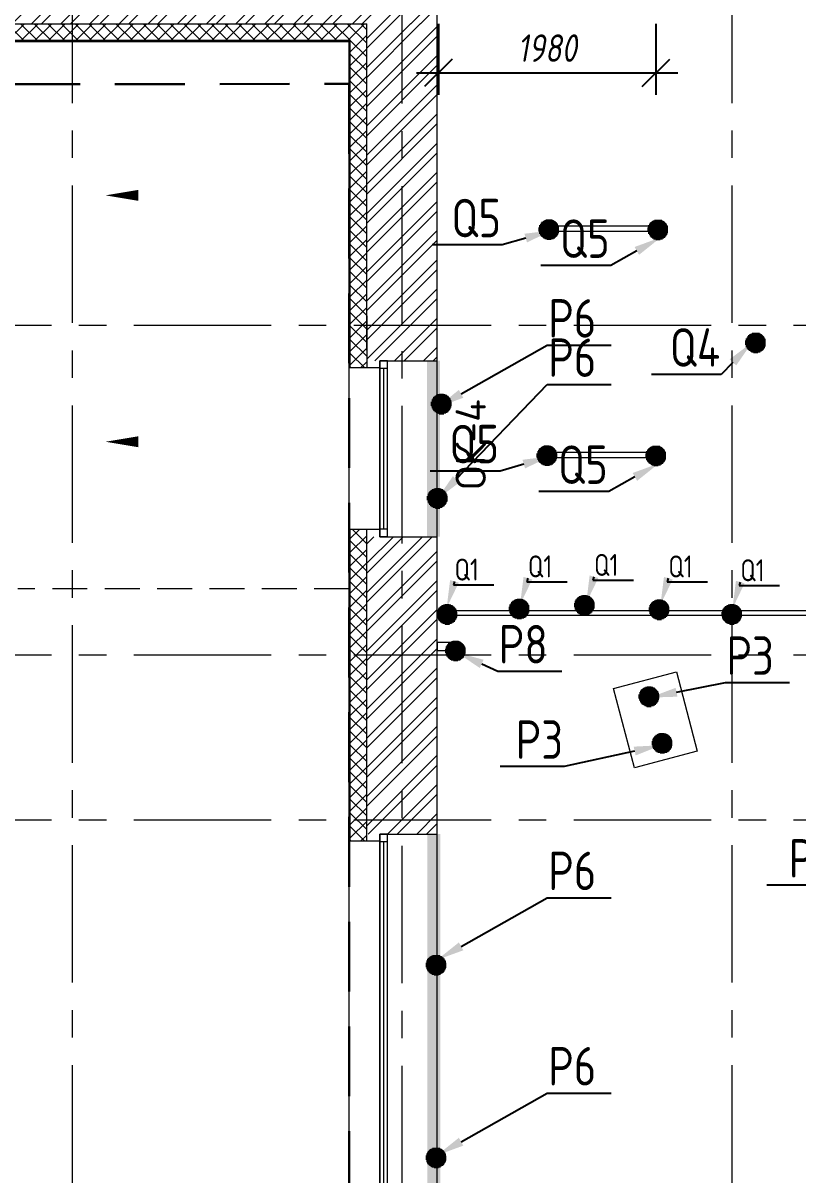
# Model space of a CAD drawing. Header units: millimetres. Extents: x -85420 to 1195317, y -69347 to 470418.
# Drawn here: x 544751 to 551798, y 44212 to 54689 of the extents above; entities that cross this region are included whole.
import ezdxf
from ezdxf import colors
from ezdxf.entities.mleader import LeaderData, LeaderLine
from ezdxf.math import Vec2, Vec3

# ---------------------------------------------------------------- set-up
doc = ezdxf.new("R2010")
doc.units = ezdxf.units.MM
for name, pattern in [('ADSK_Штриховая_ш2 п1', [3, 2, -1]), ('CENTER', [2, 1.25, -0.25, 0.25, -0.25]), ('DASHED', [19.05, 12.7, -6.35]), ('ГОСТ 2.303 4', [7, 5, -2, 0])]:
    doc.linetypes.add(name, pattern=pattern)
for name, color, linetype in [('A-HATCH-FACADE', 7, 'Continuous'), ('EI_DIMS_DETAIL', 7, 'Continuous'), ('АР_новое окно', 160, 'Continuous')]:
    doc.layers.add(name, color=color, linetype=linetype)
for name, color, linetype, lineweight in [('Rigging-Truss-Insert Points', 7, 'Continuous', 5), ('TRUSS LIGHT', 7, 'Continuous', 5), ('АР_Навесной фасад', 250, 'Continuous', 5), ('АР_Окна', 4, 'Continuous', 9), ('АР_Оси', 7, 'Continuous', 25), ('АР_Отметки', 7, 'Continuous', 5), ('АР_Сущ Несущая стена', 250, 'Continuous', 50), ('АР_Утеплитель', 250, 'Continuous', 13), ('АР_Штриховка кирпич', 250, 'Continuous', 9), ('Контунр козырька', 250, 'ADSK_Штриховая_ш2 п1', 30), ('Маркировка ОКОН', 5, 'Continuous', 18)]:
    doc.layers.add(name, color=color, linetype=linetype, lineweight=lineweight)
doc.layers.add('АР_Граница ПБ', color=7, linetype='Continuous', lineweight=53, true_color=0xf60404)
doc.layers.add('ПБ_граница', color=7, linetype='ГОСТ 2.303 4', lineweight=40, true_color=0xdb0000)
doc.styles.add('ISOCPEUR', font='', dxfattribs={"height": 250})
doc.styles.add('PDF ISOCPEUR', font='isocpeur.ttf')
doc.styles.get("Standard").update_dxf_attribs({"font": 'GOST.TTF'})
doc.styles.add('ГОСТ 2.304', font='CS_Gost2304.shx', dxfattribs={"oblique": 10})
doc.styles.get('ISOCPEUR').set_extended_font_data('ISOCPEUR', italic=True)
doc.dimstyles.new('СПДС', dxfattribs={"dimscale": 100, "dimtxt": 2.5, "dimasz": 2.5, "dimexe": 2, "dimexo": 0.625, "dimgap": 1, "dimtad": 1, "dimdec": 0, "dimrnd": 5, "dimtxsty": 'ГОСТ 2.304', "dimblk": 'OBLIQUE', "dimblk1": 'OBLIQUE', "dimblk2": 'OBLIQUE', "dimcen": 2.5, "dimdle": 2, "dimadec": 0, "dimazin": 2, "dimtfac": 0.75, "dimtdec": 4, "dimtmove": 1, "dimatfit": 3, "dimfxl": 1, "dimtfill": 1, "dimtolj": 1, "dimarcsym": 1})
pattern_1 = [(45, (-317629.56, 98823), (-132.58252, 132.58252), []), (45, (-317541.18, 98823), (-132.58252, 132.58252), [])]

# ---------------------------------------------------------------- blocks, each defined once
blk = doc.blocks.new('_DotSmall')
at = {"color": 0, "linetype": 'ByBlock', "const_width": 0.5}
blk.add_lwpolyline([(-0.0625, 0, 1), (0.0625, 0, 1)], format="xyb", close=True, dxfattribs=at)
blk = doc.blocks.new('*U548')
at = {"layer": 'АР_новое окно', "lineweight": 9}
for p, q in [((0, 3800), (-70, 3800)), ((-70, 3800), (-70, 0)), ((-70, 0), (-70, 3800)), ((0, 3800), (0, 0)), ((0, 3730), (-70, 3730)), ((-35, 3730), (-35, 70)), ((0, 70), (-70, 70)), ((0, 0), (-70, 0))]:
    blk.add_line(p, q, dxfattribs=at)
blk = doc.blocks.new('*U549')
at = {"layer": 'АР_новое окно', "lineweight": 9}
for p, q in [((0, 1600), (-70, 1600)), ((-70, 1600), (-70, 0)), ((-70, 0), (-70, 1600)), ((0, 1600), (0, 0)), ((0, 1530), (-70, 1530)), ((-35, 1530), (-35, 70)), ((0, 70), (-70, 70)), ((0, 0), (-70, 0))]:
    blk.add_line(p, q, dxfattribs=at)
blk = doc.blocks.new('*U441')
at = {"layer": 'АР_Граница ПБ', "color": 18, "linetype": 'DASHED', "lineweight": 30, "ltscale": 50, "true_color": 0x000000}
blk.add_lwpolyline([(5716, 10401, 0.157896), (8648, 16439), (38244, 16439), (38244, 19569), (41754, 19569), (41754, 30409), (15745, 30409), (15745, 33919), (6404, 33919), (6404, 30409), (-756, 30409), (-756, 33409), (-11596, 33409), (-11596, 29855, 0.334723), (-20031, 21409), (-23596, 21409), (-23596, 7563), (-17656, 7568), (-17656, -16340), (-10047, -16340)], format="xyb", dxfattribs=at)
blk = doc.blocks.new('Truss Straight Prolyte H40V-200 387x387x2000_3d')
at = {"layer": 'Rigging-Truss-Insert Points'}
for p in [(0, 0), (2000, 0)]:
    blk.add_point(p, dxfattribs=at)
blk = doc.blocks.new('Truss-46')
at = {"layer": 'TRUSS LIGHT', "color": 7, "transparency": 33554687}
blk.add_blockref('Truss Straight Prolyte H40V-200 387x387x2000_3d', (0, 0), dxfattribs=at)
at = {"layer": 'TRUSS LIGHT', "color": 0, "flags": 1}
for tag in ['Position_Name', 'Location', 'Trim', 'Length', 'Total_Hung_Weight', 'Note', 'WH', 'WH-A', 'TE', 'TE-A', 'Model_Name', 'Manufacturer', 'Length', 'Width', 'Height', 'Weight_Imperial', 'Weight_Metric', 'Truss_Color', 'User_Field_1', 'User_Field_2', 'User_Field_3', 'User_Field_4', 'User_Field_5', 'User_Field_6']:
    blk.add_attdef(tag, (-11004, -194.5), '', height=0.18, dxfattribs=at)
blk = doc.blocks.new('_Oblique')
at = {"color": 0, "linetype": 'ByBlock', "lineweight": -2}
blk.add_line((-0.5, -0.5), (0.5, 0.5), dxfattribs=at)
blk = doc.blocks.new('*D490')
at = {"layer": 'Defpoints', "color": 0, "lineweight": 9, "ltscale": 100, "transparency": 16777216}
for p in [(548528, 54745), (550507, 54745), (550507, 54236)]:
    blk.add_point(p, dxfattribs=at)
at = {"layer": 'EI_DIMS_DETAIL', "color": 0, "lineweight": -2, "ltscale": 100, "transparency": 16777216}
for p, q in [((548528, 54682), (548528, 54036)), ((550507, 54682), (550507, 54036)), ((548328, 54236), (550707, 54236))]:
    blk.add_line(p, q, dxfattribs=at)
at = {"layer": 'EI_DIMS_DETAIL', "color": 0, "lineweight": -2, "ltscale": 100, "transparency": 16777216, "xscale": 250, "yscale": 250, "zscale": 250, "rotation": 180}
blk.add_blockref('_Oblique', (548528, 54236), dxfattribs=at)
at = {"layer": 'EI_DIMS_DETAIL', "color": 0, "lineweight": -2, "ltscale": 100, "transparency": 16777216, "xscale": 250, "yscale": 250, "zscale": 250}
blk.add_blockref('_Oblique', (550507, 54236), dxfattribs=at)
at = {"layer": 'EI_DIMS_DETAIL', "color": 0, "lineweight": 9, "ltscale": 100, "transparency": 16777216, "insert": (549518, 54461), "char_height": 250, "attachment_point": 5, "style": 'ГОСТ 2.304', "bg_fill": 3, "box_fill_scale": 1.1, "bg_fill_color": 256, "bg_fill_true_color": 13158600, "bg_fill_transparency": 0}
blk.add_mtext('\\A1;1980', dxfattribs=at)
blk = doc.blocks.new('АР план')
at = {"layer": 'АР_Утеплитель', "lineweight": 9, "ltscale": 100}
h = blk.add_hatch(dxfattribs=at)
h.set_pattern_fill('ANSI37', color=256, scale=700)
h.set_pattern_definition([(45, (-342743.055, 73102.75), (-61.871843, 61.871843), []), (135, (-342743.055, 73102.75), (-61.871843, -61.871843), [])])
h.paths.add_polyline_path([(629522.5, 40340.9), (629522.5, 40190.9), (633146.9, 40190.9), (633146.9, 37210.6), (633296.9, 37210.6), (633296.9, 40340.9)])
h = blk.add_hatch(dxfattribs=at)
h.set_pattern_fill('ANSI37', color=256, scale=700)
h.set_pattern_definition([(45, (-342743.055, 68798.04), (-61.871843, 61.871843), []), (135, (-342743.055, 68798.04), (-61.871843, -61.871843), [])])
h.paths.add_polyline_path([(633296.9, 35740.6), (633296.9, 32905.9), (633146.9, 32905.9), (633146.9, 35740.6)])
at = {"layer": 'АР_Штриховка кирпич', "lineweight": 9, "ltscale": 100}
h = blk.add_hatch(dxfattribs=at)
h.set_pattern_fill('ANSI32', color=256, scale=500)
h.set_pattern_definition(pattern_1)
h.paths.add_polyline_path([(629522.5, 40850.9), (629522.5, 40840.6), (629522.5, 40840.6), (629522.5, 40340.9), (633296.9, 40340.9), (633297, 40340.9), (633937, 40340.9), (633936.9, 40850.9)])
h = blk.add_hatch(dxfattribs=at)
h.set_pattern_fill('ANSI32', color=256, scale=500)
h.set_pattern_definition(pattern_1)
h.paths.add_polyline_path([(633937, 40342.7), (633297, 40342.7), (633296.9, 37275.6), (633936.9, 37275.6)])
h = blk.add_hatch(dxfattribs=at)
h.set_pattern_fill('ANSI32', color=256, scale=500)
h.set_pattern_definition(pattern_1)
h.paths.add_polyline_path([(633936.9, 35675.6), (633296.9, 35675.6), (633297, 32970.9), (633937, 32970.9)])
at = {"linetype": 'Continuous', "lineweight": 9}
for points in [[(631549.3, 38780.3, 0, 0, 0), (630920.3, 38780.3, 0, 100, 0), (631220.3, 38780.3, 100, 100, 0)], [(631549.3, 36539.1, 0, 0, 0), (630920.3, 36539.1, 0, 100, 0), (631220.3, 36539.1, 100, 100, 0)]]:
    blk.add_lwpolyline(points, format="xyseb", dxfattribs=at)
at = {"layer": 'АР_Навесной фасад', "lineweight": 9, "ltscale": 100}
for points in [[(633296.9, 37210.6), (633136.9, 37210.6)], [(633296.9, 35740.6), (633136.9, 35740.6)], [(633296.9, 32905.9), (633136.9, 32905.9)]]:
    blk.add_lwpolyline(points, dxfattribs=at)
at = {"layer": 'АР_новое окно', "lineweight": 9, "ltscale": 100}
for p, q in [((629522.5, 40190.9), (633146.9, 40190.9)), ((629522.5, 40180.9), (633136.9, 40180.9)), ((633136.9, 15885.9), (633136.9, 40180.9)), ((633146.9, 37210.6), (633146.9, 40190.9)), ((633146.9, 32905.9), (633146.9, 35740.6))]:
    blk.add_line(p, q, dxfattribs=at)
at = {"layer": 'АР_Окна', "lineweight": 9, "ltscale": 100}
for p, q in [((633936.9, 35675.6), (633936.9, 37275.6)), ((633936.9, 29170.9), (633936.9, 32970.9))]:
    blk.add_line(p, q, dxfattribs=at)
at = {"layer": 'АР_Оси', "linetype": 'CENTER', "lineweight": 9, "ltscale": 1000}
for p, q in [((630617, 44870.1), (630617, 12631)), ((633617, 44864.5), (633617, 12631)), ((636617, 44870.1), (636617, 12631)), ((623178.5, 37600.9), (657815.7, 37600.9)), ((623178.5, 34600.9), (657815.7, 34600.9)), ((623178.5, 33100.9), (657815.7, 33100.9))]:
    blk.add_line(p, q, dxfattribs=at)
at = {"layer": 'АР_Сущ Несущая стена', "lineweight": 9, "ltscale": 100}
for p, q in [((633936.9, 37275.6), (633936.9, 40850.9)), ((629522.5, 40340.9), (633296.9, 40340.9)), ((633296.9, 37370.9), (633296.9, 40340.9)), ((633296.9, 37684.9), (633296.9, 37210.6)), ((633415.8, 37210.6), (633296.9, 37210.6)), ((633415.8, 37275.6), (633936.9, 37275.6)), ((633415.8, 37210.6), (633415.8, 37275.6)), ((633296.9, 32905.9), (633296.9, 35740.6)), ((633415.8, 35740.6), (633296.9, 35740.6)), ((633415.8, 35675.6), (633415.8, 35740.6)), ((633415.8, 35675.6), (633936.9, 35675.6)), ((633936.9, 32970.9), (633936.9, 35675.6)), ((633415.8, 32905.9), (633296.9, 32905.9)), ((633415.8, 32970.9), (633936.9, 32970.9)), ((633415.8, 32970.9), (633936.9, 32970.9)), ((633415.8, 32970.9), (633936.9, 32970.9)), ((633415.8, 32905.9), (633415.8, 32970.9))]:
    blk.add_line(p, q, dxfattribs=at)
at = {"layer": 'АР_Сущ Несущая стена', "color": 4, "lineweight": 9, "ltscale": 100}
for p, q in [((633415.8, 35675.6), (633415.8, 37275.6)), ((633415.8, 29170.9), (633415.8, 32970.9))]:
    blk.add_line(p, q, dxfattribs=at)
at = {"layer": 'Контунр козырька', "linetype": 'DASHED', "lineweight": 9, "ltscale": 25}
blk.add_lwpolyline([(633136.9, 35200.6), (630124.9, 35200.6)], dxfattribs=at)
at = {"layer": 'Defpoints', "lineweight": 9, "ltscale": 100}
blk.add_blockref('*U441', (650792.8, 32225.9), dxfattribs=at)
at = {"layer": 'АР_новое окно', "lineweight": 9, "xscale": -1, "rotation": 180}
for name, p in [('*U549', (633485.8, 37275.6)), ('*U548', (633485.8, 32970.9))]:
    blk.add_blockref(name, p, dxfattribs=at)
at = {"layer": 'Маркировка ОКОН', "lineweight": 9, "insert": (634380.9, 36105.2), "char_height": 275.42, "attachment_point": 7, "rotation": 90, "style": 'PDF ISOCPEUR'}
blk.add_mtext('ОК-4', dxfattribs=at)
at = {"layer": 'АР_Отметки', "lineweight": 9}
ml = blk.add_multileader_mtext('Standard', dxfattribs=at)
ml.set_content('+3,950', color=256, style='ISOCPEUR')
ml.set_leader_properties(color=256, linetype='Continuous', lineweight=-1)
ml.set_arrow_properties(name='DOTSMALL')
ml.build(insert=Vec2(0, 0))
ml.multileader.update_dxf_attribs({"has_text_frame": 1, "text_left_attachment_type": 4, "text_right_attachment_type": 4, "dogleg_length": 100, "arrow_head_size": 180})
ctx = ml.context
ctx.base_point, ctx.char_height, ctx.arrow_head_size, ctx.landing_gap_size, ctx.plane_origin = Vec3(653061.3, 32239.7), 250, 180, 50, Vec3(652979.9, 30972.2)
ctx.left_attachment, ctx.right_attachment = 4, 4
notes = []
notes.append((ctx, [(0, (0, 0, 0), (0, 0), (1, 0), 1, [])]))
ctx.mtext.insert, ctx.mtext.width, ctx.mtext.line_spacing_style, ctx.mtext.flow_direction = Vec3(653111.3, 32573.1), 852.697, 2, 5
for ctx, leaders in notes:
    for number, flags, end, landing, length, lines in leaders:
        leader = LeaderData()
        leader.index, (leader.has_last_leader_line, leader.has_dogleg_vector, leader.attachment_direction) = number, flags
        leader.last_leader_point, leader.dogleg_vector, leader.dogleg_length = Vec3(end), Vec3(landing), length
        for number, points, colour, breaks in lines:
            line = LeaderLine()
            line.index, line.vertices, line.color, line.breaks = number, Vec3.list(points), colors.encode_raw_color(colour), breaks
            leader.lines.append(line)
        ctx.leaders.append(leader)

msp = doc.modelspace()

# ---------------------------------------------------------------- leaders
at = {"layer": 'ПБ_граница', "linetype": 'ByBlock', "lineweight": 0, "ltscale": 70}
ml = msp.add_multileader_mtext('Standard', dxfattribs=at)
ml.set_content('Граница пожарной зоны ', color=256, style='ГОСТ 2.304')
ml.set_leader_properties(color=256, lineweight=-1)
ml.set_arrow_properties(name='DOTSMALL')
ml.build(insert=Vec2(0, 0))
ml.multileader.update_dxf_attribs({"text_left_attachment_type": 6, "text_right_attachment_type": 6, "dogleg_length": 173.1, "arrow_head_size": 250, "scale": 100})
ctx = ml.context
ctx.base_point, ctx.scale, ctx.char_height, ctx.arrow_head_size, ctx.landing_gap_size, ctx.plane_origin = Vec3(450273, 51533, 0), 100, 250, 250, 200, Vec3(406909.5, 65636.9, 0)
ctx.left_attachment, ctx.right_attachment = 6, 6
notes = []
notes.append((ctx, [(0, (1, 1, 0), (450099.9, 51533, 0), (1, 0), 173.1, [(3, [(448218.2, 55394.9, 0)], 0, [])])]))
ctx.mtext.insert, ctx.mtext.width, ctx.mtext.defined_height, ctx.mtext.line_spacing_factor, ctx.mtext.flow_direction = Vec3(450473, 51845.5, 0), 7160.099, 981, 0.768, 5
at = {"layer": 'ПБ_граница', "linetype": 'ByBlock', "ltscale": 70}
ml = msp.add_multileader_mtext('Standard', dxfattribs=at)
ml.set_content('Граница пожарной зоны ', color=256, style='ГОСТ 2.304')
ml.set_leader_properties(color=256, lineweight=-1)
ml.set_arrow_properties(name='DOTSMALL')
ml.build(insert=Vec2(0, 0))
ml.multileader.update_dxf_attribs({"text_left_attachment_type": 6, "text_right_attachment_type": 6, "dogleg_length": 173.1, "arrow_head_size": 250, "scale": 100})
ctx = ml.context
ctx.base_point, ctx.scale, ctx.char_height, ctx.arrow_head_size, ctx.landing_gap_size, ctx.plane_origin = Vec3(477990.1, 48649.7, 0), 100, 250, 250, 200, Vec3(527576.5, 62301.7, 0)
ctx.left_attachment, ctx.right_attachment = 6, 6
notes.append((ctx, [(0, (1, 1, 0), (482435.1, 48649.7, 0), (-1, 0), 173.1, [(3, [(485194.9, 51198.5, 0)], 0, [])])]))
ctx.mtext.insert, ctx.mtext.width, ctx.mtext.defined_height, ctx.mtext.line_spacing_factor, ctx.mtext.flow_direction = Vec3(478206.1, 48962.2, 0), 7160.099, 981, 0.768, 5
for ctx, leaders in notes:
    for number, flags, end, landing, length, lines in leaders:
        leader = LeaderData()
        leader.index, (leader.has_last_leader_line, leader.has_dogleg_vector, leader.attachment_direction) = number, flags
        leader.last_leader_point, leader.dogleg_vector, leader.dogleg_length = Vec3(end), Vec3(landing), length
        for number, points, colour, breaks in lines:
            line = LeaderLine()
            line.index, line.vertices, line.color, line.breaks = number, Vec3.list(points), colors.encode_raw_color(colour), breaks
            leader.lines.append(line)
        ctx.leaders.append(leader)

# ---------------------------------------------------------------- next in the draw order: block references
at = {"color": 12, "true_color": 0xe00000}
msp.add_blockref('АР план', (-85419.9, 14341.6), dxfattribs=at)

# ---------------------------------------------------------------- next in the draw order: hatches: boundary and pattern name
at = {"lineweight": 9}
h = msp.add_hatch(dxfattribs=at)
h.set_pattern_fill('ANGLE', color=1)
h.set_pattern_definition([(0, (-286226.1315, -639574.6736), (0, 6.985), [5.08, -1.905]), (90, (-286226.1315, -639574.6736), (-6.985, 4e-16), [5.08, -1.905])])
edge = h.paths.add_edge_path()
edge.add_arc((549535, 52812), 91.6, 0, 360)
h = msp.add_hatch(dxfattribs=at)
h.set_pattern_fill('ANGLE', color=1)
h.set_pattern_definition([(0, (-285235.188, -639576.677), (0, 6.985), [5.08, -1.905]), (90, (-285235.188, -639576.677), (-6.985, 4e-16), [5.08, -1.905])])
edge = h.paths.add_edge_path()
edge.add_arc((550525.9, 52810), 91.6, 0, 360)
h = msp.add_hatch(dxfattribs=at)
h.set_pattern_fill('ANGLE', color=1)
h.set_pattern_definition([(0, (-284346.598, -640605.023), (0, 6.985), [5.08, -1.905]), (90, (-284346.598, -640605.023), (-6.985, 4e-16), [5.08, -1.905])])
edge = h.paths.add_edge_path()
edge.add_arc((551414.5, 51781.7), 91.6, 0, 360)
h = msp.add_hatch(dxfattribs=at)
h.set_pattern_fill('ANGLE', color=1)
h.set_pattern_definition([(0, (-287204.8964, -641161.1286), (0, 6.985), [5.08, -1.905]), (90, (-287204.8964, -641161.1286), (-6.985, 4e-16), [5.08, -1.905])])
edge = h.paths.add_edge_path()
edge.add_arc((548556.2, 51225.5), 91.6, 0, 360)
h = msp.add_hatch(dxfattribs=at)
h.set_pattern_fill('ANGLE', color=1)
h.set_pattern_definition([(0, (-286243.935, -641630.467), (0, 6.985), [5.08, -1.905]), (90, (-286243.935, -641630.467), (-6.985, 4e-16), [5.08, -1.905])])
edge = h.paths.add_edge_path()
edge.add_arc((549517.2, 50756.2), 91.6, 0, 360)
h = msp.add_hatch(dxfattribs=at)
h.set_pattern_fill('ANGLE', color=1)
h.set_pattern_definition([(0, (-285252.9915, -641632.47), (0, 6.985), [5.08, -1.905]), (90, (-285252.9915, -641632.47), (-6.985, 4e-16), [5.08, -1.905])])
edge = h.paths.add_edge_path()
edge.add_arc((550508.1, 50754.2), 91.6, 0, 360)
h = msp.add_hatch(dxfattribs=at)
h.set_pattern_fill('ANGLE', color=1)
h.set_pattern_definition([(0, (-287240.6805, -642019.6764), (0, 6.985), [5.08, -1.905]), (90, (-287240.6805, -642019.6764), (-6.985, 4e-16), [5.08, -1.905])])
edge = h.paths.add_edge_path()
edge.add_arc((548520.4, 50367), 91.6, 0, 360)
h = msp.add_hatch(dxfattribs=at)
h.set_pattern_fill('ANGLE', color=1)
h.set_pattern_definition([(0, (-286496.5134, -643025.5685), (0, 6.985), [5.08, -1.905]), (90, (-286496.5134, -643025.5685), (-6.985, 4e-16), [5.08, -1.905])])
edge = h.paths.add_edge_path()
edge.add_arc((549264.6, 49361.1), 91.6, 0, 360)
h = msp.add_hatch(dxfattribs=at)
h.set_pattern_fill('ANGLE', color=1)
h.set_pattern_definition([(0, (-285903.3736, -642992.788), (0, 6.985), [5.08, -1.905]), (90, (-285903.3736, -642992.788), (-6.985, 4e-16), [5.08, -1.905])])
edge = h.paths.add_edge_path()
edge.add_arc((549857.7, 49393.9), 91.6, 0, 360)
h = msp.add_hatch(dxfattribs=at)
h.set_pattern_fill('ANGLE', color=1)
h.set_pattern_definition([(0, (-287152.49, -643074.9045), (0, 6.985), [5.08, -1.905]), (90, (-287152.49, -643074.9045), (-6.985, 4e-16), [5.08, -1.905])])
edge = h.paths.add_edge_path()
edge.add_arc((548608.6, 49311.8), 91.6, 0, 360)
h = msp.add_hatch(dxfattribs=at)
h.set_pattern_fill('ANGLE', color=1)
h.set_pattern_definition([(0, (-285224.3175, -643031.683), (0, 6.985), [5.08, -1.905]), (90, (-285224.3175, -643031.683), (-6.985, 4e-16), [5.08, -1.905])])
edge = h.paths.add_edge_path()
edge.add_arc((550536.8, 49355), 91.6, 0, 360)
h = msp.add_hatch(dxfattribs=at)
h.set_pattern_fill('ANGLE', color=1)
h.set_pattern_definition([(0, (-284563.108, -643074.1655), (0, 6.985), [5.08, -1.905]), (90, (-284563.108, -643074.1655), (-6.985, 4e-16), [5.08, -1.905])])
edge = h.paths.add_edge_path()
edge.add_arc((551198, 49312.5), 91.6, 0, 360)
h = msp.add_hatch(dxfattribs=at)
h.set_pattern_fill('ANGLE', color=1)
h.set_pattern_definition([(0, (-287076.2824, -643406.757), (0, 6.985), [5.08, -1.905]), (90, (-287076.2824, -643406.757), (-6.985, 4e-16), [5.08, -1.905])])
edge = h.paths.add_edge_path()
edge.add_arc((548684.8, 48979.9), 91.6, 0, 360)
h = msp.add_hatch(dxfattribs=at)
h.set_pattern_fill('ANGLE', color=1)
h.set_pattern_definition([(0, (-285316.3544, -643823.389), (0, 6.985), [5.08, -1.905]), (90, (-285316.3544, -643823.389), (-6.985, 4e-16), [5.08, -1.905])])
edge = h.paths.add_edge_path()
edge.add_arc((550444.7, 48563.3), 91.6, 0, 360)
h = msp.add_hatch(dxfattribs=at)
h.set_pattern_fill('ANGLE', color=1)
h.set_pattern_definition([(0, (-285196.369, -644247.2325), (0, 6.985), [5.08, -1.905]), (90, (-285196.369, -644247.2325), (-6.985, 4e-16), [5.08, -1.905])])
edge = h.paths.add_edge_path()
edge.add_arc((550564.7, 48139.4), 91.6, 0, 360)
h = msp.add_hatch(dxfattribs=at)
h.set_pattern_fill('ANGLE', color=1)
h.set_pattern_definition([(0, (-287252.609, -646264.7186), (0, 6.985), [5.08, -1.905]), (90, (-287252.609, -646264.7186), (-6.985, 4e-16), [5.08, -1.905])])
edge = h.paths.add_edge_path()
edge.add_arc((548508.5, 46122), 91.6, 0, 360)
h = msp.add_hatch(dxfattribs=at)
h.set_pattern_fill('ANGLE', color=1)
h.set_pattern_definition([(0, (-287252.609, -648017.587), (0, 6.985), [5.08, -1.905]), (90, (-287252.609, -648017.587), (-6.985, 4e-16), [5.08, -1.905])])
edge = h.paths.add_edge_path()
edge.add_arc((548508.5, 44369.1), 91.6, 0, 360)
at = {"layer": 'A-HATCH-FACADE', "lineweight": 9}
h = msp.add_hatch(dxfattribs=at)
h.set_pattern_fill('ANGLE', color=30, angle=-90)
h.set_pattern_definition([(270, (-178913.6794, 885382.9686), (6.985, -1e-15), [5.08, -1.905]), (360, (-178913.6794, 885382.9686), (2e-15, 6.985), [5.08, -1.905])])
h.paths.add_polyline_path([(548542.5, 51617.2), (548542.5, 50017.2), (548423.8, 50017.2), (548423.8, 51617.2)])
h = msp.add_hatch(dxfattribs=at)
h.set_pattern_fill('ANGLE', color=30, angle=-90)
h.set_pattern_definition([(270, (-178910.463, 878878.2586), (6.985, -1e-15), [5.08, -1.905]), (360, (-178910.463, 878878.2586), (2e-15, 6.985), [5.08, -1.905])])
h.paths.add_polyline_path([(548545.7, 47312.5), (548545.7, 43512.5), (548427, 43512.5), (548427, 47312.5)])

# ---------------------------------------------------------------- next in the draw order: linework, layer by layer
at = {"lineweight": 9, "ltscale": 100}
for points in [[(549520.2, 52843.6), (550530.6, 52843.6), (550530.6, 52793.6), (549520.2, 52793.6)], [(549519.1, 50785.6), (550529.5, 50785.6), (550529.5, 50735.6), (549519.1, 50735.6)], [(550121.8, 48637.3), (550692.4, 48787.4), (550882.2, 48066), (550311.6, 47915.9)]]:
    msp.add_lwpolyline(points, close=True, dxfattribs=at)
at = {"lineweight": 9}
for points in [[(548517, 49345), (548517, 49345), (554690.6, 49347.3)], [(548517, 49302.3), (548517, 49302.3), (554690.6, 49302.3)]]:
    msp.add_lwpolyline(points, dxfattribs=at)
at = {"color": 4, "lineweight": 9, "elevation": 0}
msp.add_lwpolyline([(548519.5, 49056.5), (548643.2, 49056.5), (548643.2, 48979.2), (548519.5, 48979.2)], close=True, dxfattribs=at)

# ---------------------------------------------------------------- next in the draw order: block references
at = {"layer": 'TRUSS LIGHT', "color": 7, "lineweight": 9, "transparency": 33554687}
msp.add_blockref('Truss-46', (551380.6, 51783.1, 1), dxfattribs=at)

# ---------------------------------------------------------------- next in the draw order: dimensions: what is measured, and where the dimension line sits
at = {"layer": 'EI_DIMS_DETAIL', "lineweight": 9, "ltscale": 100}
dim = msp.add_linear_dim(base=(550507.4, 54236.1), p1=(548527.7, 54744.8), p2=(550507.4, 54744.8), dimstyle='СПДС', dxfattribs=at)
dim.commit()
dim.dimension.update_dxf_attribs({"geometry": '*D490', "text_midpoint": (549517.5, 54461.1)})

# ---------------------------------------------------------------- next in the draw order: leaders
at = {"lineweight": 9}
ml = msp.add_multileader_mtext('Standard', dxfattribs=at)
ml.set_content('Q5', color=256)
ml.set_leader_properties()
ml.build(insert=Vec2(0, 0))
ml.multileader.update_dxf_attribs({"text_left_attachment_type": 6, "text_right_attachment_type": 6, "arrow_head_size": 250})
ctx = ml.context
ctx.base_point, ctx.char_height, ctx.arrow_head_size, ctx.plane_origin = Vec3(548695.7, 52670.5, 0), 350, 250, Vec3(550463.4, 53533.9, 0)
ctx.left_attachment, ctx.right_attachment, ctx.text_align_type = 6, 6, 2
notes = []
notes.append((ctx, [(1, (1, 1, 0), (549108, 52670.5, 0), (-1, 0), 8, [(0, [(549562.4, 52803.4, 0)], 0, [])])]))
ctx.mtext.insert, ctx.mtext.alignment, ctx.mtext.flow_direction = Vec3(549098, 53090.5, 0), 3, 5
ml = msp.add_multileader_mtext('Standard', dxfattribs=at)
ml.set_content('Q5', color=256)
ml.set_leader_properties()
ml.build(insert=Vec2(0, 0))
ml.multileader.update_dxf_attribs({"text_left_attachment_type": 6, "text_right_attachment_type": 6, "arrow_head_size": 250})
ctx = ml.context
ctx.base_point, ctx.char_height, ctx.arrow_head_size, ctx.plane_origin = Vec3(549684.2, 52483.2, 0), 350, 250, Vec3(551451.9, 53470, 0)
ctx.left_attachment, ctx.right_attachment, ctx.text_align_type = 6, 6, 2
notes.append((ctx, [(1, (1, 1, 0), (550096.5, 52483.2, 0), (-1, 0), 8, [(0, [(550550.8, 52739.5, 0)], 0, [])])]))
ctx.mtext.insert, ctx.mtext.alignment, ctx.mtext.flow_direction = Vec3(550086.5, 52903.2, 0), 3, 5
ml = msp.add_multileader_mtext('Standard', dxfattribs=at)
ml.set_content('P6', color=256)
ml.set_leader_properties()
ml.build(insert=Vec2(0, 0))
ml.multileader.update_dxf_attribs({"text_left_attachment_type": 6, "text_right_attachment_type": 6, "arrow_head_size": 250})
ctx = ml.context
ctx.base_point, ctx.char_height, ctx.arrow_head_size, ctx.plane_origin = Vec3(549525.4, 51757.8, 0), 350, 250, Vec3(550694.3, 51659.8, 0)
ctx.left_attachment, ctx.right_attachment = 6, 6
notes.append((ctx, [(0, (1, 1, 0), (549517.4, 51757.8, 0), (1, 0), 8, [(0, [(548517, 51193.6, 0)], 0, [])])]))
ctx.mtext.insert, ctx.mtext.flow_direction = Vec3(549527.4, 52177.8, 0), 5
ml = msp.add_multileader_mtext('Standard', dxfattribs=at)
ml.set_content('Q4', color=256)
ml.set_leader_properties()
ml.build(insert=Vec2(0, 0))
ml.multileader.update_dxf_attribs({"text_left_attachment_type": 6, "text_right_attachment_type": 6, "arrow_head_size": 250})
ctx = ml.context
ctx.base_point, ctx.char_height, ctx.arrow_head_size, ctx.plane_origin = Vec3(550663.9, 51493.5, 0), 350, 250, Vec3(553507.2, 52365.3, 0)
ctx.left_attachment, ctx.right_attachment, ctx.text_align_type = 6, 6, 2
notes.append((ctx, [(1, (1, 1, 0), (551101.5, 51493.5, 0), (-1, 0), 8, [(0, [(551380.6, 51783.1, 0)], 0, [])])]))
ctx.mtext.insert, ctx.mtext.alignment, ctx.mtext.flow_direction = Vec3(551091.5, 51913.5, 0), 3, 5
ml = msp.add_multileader_mtext('Standard', dxfattribs=at)
ml.set_content('P6', color=256)
ml.set_leader_properties()
ml.build(insert=Vec2(0, 0))
ml.multileader.update_dxf_attribs({"text_left_attachment_type": 6, "text_right_attachment_type": 6, "arrow_head_size": 250})
ctx = ml.context
ctx.base_point, ctx.char_height, ctx.arrow_head_size, ctx.plane_origin = Vec3(549525.4, 51400.4, 0), 350, 250, Vec3(550694.3, 50825.1, 0)
ctx.left_attachment, ctx.right_attachment = 6, 6
notes.append((ctx, [(0, (1, 1, 0), (549517.4, 51400.4, 0), (1, 0), 8, [(0, [(548517, 50358.9, 0)], 0, [])])]))
ctx.mtext.insert, ctx.mtext.flow_direction = Vec3(549527.4, 51820.4, 0), 5
ml = msp.add_multileader_mtext('Standard', dxfattribs=at)
ml.set_content('Q5', color=256)
ml.set_leader_properties()
ml.build(insert=Vec2(0, 0))
ml.multileader.update_dxf_attribs({"text_left_attachment_type": 6, "text_right_attachment_type": 6, "arrow_head_size": 250})
ctx = ml.context
ctx.base_point, ctx.char_height, ctx.arrow_head_size, ctx.plane_origin = Vec3(548677.9, 50614.7, 0), 350, 250, Vec3(550445.6, 51478.1, 0)
ctx.left_attachment, ctx.right_attachment, ctx.text_align_type = 6, 6, 2
notes.append((ctx, [(1, (1, 1, 0), (549090.2, 50614.7, 0), (-1, 0), 8, [(0, [(549544.6, 50747.7, 0)], 0, [])])]))
ctx.mtext.insert, ctx.mtext.alignment, ctx.mtext.flow_direction = Vec3(549080.2, 51034.7, 0), 3, 5
ml = msp.add_multileader_mtext('Standard', dxfattribs=at)
ml.set_content('Q5', color=256)
ml.set_leader_properties()
ml.build(insert=Vec2(0, 0))
ml.multileader.update_dxf_attribs({"text_left_attachment_type": 6, "text_right_attachment_type": 6, "arrow_head_size": 250})
ctx = ml.context
ctx.base_point, ctx.char_height, ctx.arrow_head_size, ctx.plane_origin = Vec3(549666.4, 50427.4, 0), 350, 250, Vec3(551434.1, 51414.2, 0)
ctx.left_attachment, ctx.right_attachment, ctx.text_align_type = 6, 6, 2
notes.append((ctx, [(1, (1, 1, 0), (550078.7, 50427.4, 0), (-1, 0), 8, [(0, [(550533, 50683.7, 0)], 0, [])])]))
ctx.mtext.insert, ctx.mtext.alignment, ctx.mtext.flow_direction = Vec3(550068.7, 50847.4, 0), 3, 5
ml = msp.add_multileader_mtext('Standard', dxfattribs=at)
ml.set_content('Q1', color=256)
ml.set_leader_properties()
ml.build(insert=Vec2(0, 0))
ml.multileader.update_dxf_attribs({"text_left_attachment_type": 6, "text_right_attachment_type": 6, "arrow_head_size": 250})
ctx = ml.context
ctx.base_point, ctx.char_height, ctx.arrow_head_size, ctx.plane_origin = Vec3(548672.8, 49578.3, 0), 200, 250, Vec3(550391.6, 49859.6, 0)
ctx.left_attachment, ctx.right_attachment = 6, 6
notes.append((ctx, [(0, (1, 1, 0), (548664.8, 49578.3, 0), (1, 0), 8, [(0, [(548603.8, 49371.3, 0)], 0, [])])]))
ctx.mtext.insert, ctx.mtext.flow_direction = Vec3(548674.8, 49818.3, 0), 5
ml = msp.add_multileader_mtext('Standard', dxfattribs=at)
ml.set_content('Q1', color=256)
ml.set_leader_properties()
ml.build(insert=Vec2(0, 0))
ml.multileader.update_dxf_attribs({"text_left_attachment_type": 6, "text_right_attachment_type": 6, "arrow_head_size": 250})
ctx = ml.context
ctx.base_point, ctx.char_height, ctx.arrow_head_size, ctx.plane_origin = Vec3(549340.5, 49607.2, 0), 200, 250, Vec3(551059.3, 49888.4, 0)
ctx.left_attachment, ctx.right_attachment = 6, 6
notes.append((ctx, [(0, (1, 1, 0), (549332.5, 49607.2, 0), (1, 0), 8, [(0, [(549271.4, 49400.1, 0)], 0, [])])]))
ctx.mtext.insert, ctx.mtext.flow_direction = Vec3(549342.5, 49847.2, 0), 5
ml = msp.add_multileader_mtext('Standard', dxfattribs=at)
ml.set_content('Q1', color=256)
ml.set_leader_properties()
ml.build(insert=Vec2(0, 0))
ml.multileader.update_dxf_attribs({"text_left_attachment_type": 6, "text_right_attachment_type": 6, "arrow_head_size": 250})
ctx = ml.context
ctx.base_point, ctx.char_height, ctx.arrow_head_size, ctx.plane_origin = Vec3(549941.8, 49620.8, 0), 200, 250, Vec3(551660.6, 49902, 0)
ctx.left_attachment, ctx.right_attachment = 6, 6
notes.append((ctx, [(0, (1, 1, 0), (549933.8, 49620.8, 0), (1, 0), 8, [(0, [(549872.7, 49413.7, 0)], 0, [])])]))
ctx.mtext.insert, ctx.mtext.flow_direction = Vec3(549943.8, 49860.8, 0), 5
ml = msp.add_multileader_mtext('Standard', dxfattribs=at)
ml.set_content('Q1', color=256)
ml.set_leader_properties()
ml.build(insert=Vec2(0, 0))
ml.multileader.update_dxf_attribs({"text_left_attachment_type": 6, "text_right_attachment_type": 6, "arrow_head_size": 250})
ctx = ml.context
ctx.base_point, ctx.char_height, ctx.arrow_head_size, ctx.plane_origin = Vec3(550617.6, 49606.6, 0), 200, 250, Vec3(552336.4, 49887.9, 0)
ctx.left_attachment, ctx.right_attachment = 6, 6
notes.append((ctx, [(0, (1, 1, 0), (550609.6, 49606.6, 0), (1, 0), 8, [(0, [(550548.5, 49399.5, 0)], 0, [])])]))
ctx.mtext.insert, ctx.mtext.flow_direction = Vec3(550619.6, 49846.6, 0), 5
ml = msp.add_multileader_mtext('Standard', dxfattribs=at)
ml.set_content('Q1', color=256)
ml.set_leader_properties()
ml.build(insert=Vec2(0, 0))
ml.multileader.update_dxf_attribs({"text_left_attachment_type": 6, "text_right_attachment_type": 6, "arrow_head_size": 250})
ctx = ml.context
ctx.base_point, ctx.char_height, ctx.arrow_head_size, ctx.plane_origin = Vec3(551272, 49571.9, 0), 200, 250, Vec3(552990.8, 49853.2, 0)
ctx.left_attachment, ctx.right_attachment = 6, 6
notes.append((ctx, [(0, (1, 1, 0), (551264, 49571.9, 0), (1, 0), 8, [(0, [(551203, 49364.9, 0)], 0, [])])]))
ctx.mtext.insert, ctx.mtext.flow_direction = Vec3(551274, 49811.9, 0), 5
ml = msp.add_multileader_mtext('Standard', dxfattribs=at)
ml.set_content('P8', color=256)
ml.set_leader_properties()
ml.build(insert=Vec2(0, 0))
ml.multileader.update_dxf_attribs({"text_left_attachment_type": 6, "text_right_attachment_type": 6, "arrow_head_size": 250})
ctx = ml.context
ctx.base_point, ctx.char_height, ctx.arrow_head_size, ctx.plane_origin = Vec3(549075.7, 48794.1, 0), 350, 250, Vec3(549775.1, 48375.6, 0)
ctx.left_attachment, ctx.right_attachment = 6, 6
notes.append((ctx, [(0, (1, 1, 0), (549067.7, 48794.1, 0), (1, 0), 8, [(0, [(548694.8, 48964.5, 0)], 0, [])])]))
ctx.mtext.insert, ctx.mtext.flow_direction = Vec3(549077.7, 49214.1, 0), 5
ml = msp.add_multileader_mtext('Standard', dxfattribs=at)
ml.set_content('P3', color=256)
ml.set_leader_properties()
ml.build(insert=Vec2(0, 0))
ml.multileader.update_dxf_attribs({"text_left_attachment_type": 6, "text_right_attachment_type": 6, "arrow_head_size": 250})
ctx = ml.context
ctx.base_point, ctx.char_height, ctx.arrow_head_size, ctx.plane_origin = Vec3(551146.8, 48690.3, 0), 350, 250, Vec3(552229, 48136.3, 0)
ctx.left_attachment, ctx.right_attachment = 6, 6
notes.append((ctx, [(0, (1, 1, 0), (551138.8, 48690.3, 0), (1, 0), 8, [(0, [(550449.1, 48553.9, 0)], 0, [])])]))
ctx.mtext.insert, ctx.mtext.flow_direction = Vec3(551148.8, 49110.3, 0), 5
ml = msp.add_multileader_mtext('Standard', dxfattribs=at)
ml.set_content('P3', color=256)
ml.set_leader_properties()
ml.build(insert=Vec2(0, 0))
ml.multileader.update_dxf_attribs({"text_left_attachment_type": 6, "text_right_attachment_type": 6, "arrow_head_size": 250})
ctx = ml.context
ctx.base_point, ctx.char_height, ctx.arrow_head_size, ctx.plane_origin = Vec3(549285.3, 47926.6, 0), 350, 250, Vec3(552337.2, 47703.5, 0)
ctx.left_attachment, ctx.right_attachment, ctx.text_align_type = 6, 6, 2
notes.append((ctx, [(1, (1, 1, 0), (549672.5, 47926.6, 0), (-1, 0), 8, [(0, [(550557.3, 48121.1, 0)], 0, [])])]))
ctx.mtext.insert, ctx.mtext.alignment, ctx.mtext.flow_direction = Vec3(549662.5, 48346.6, 0), 3, 5
ml = msp.add_multileader_mtext('Standard', dxfattribs=at)
ml.set_content('P1', color=256)
ml.set_leader_properties()
ml.build(insert=Vec2(0, 0))
ml.multileader.update_dxf_attribs({"text_left_attachment_type": 6, "text_right_attachment_type": 6, "arrow_head_size": 250})
ctx = ml.context
ctx.base_point, ctx.char_height, ctx.arrow_head_size, ctx.plane_origin = Vec3(551761.2, 46846.7, 0), 350, 250, Vec3(554185, 46627.4, 0)
ctx.left_attachment, ctx.right_attachment, ctx.text_align_type = 6, 6, 2
notes.append((ctx, [(1, (1, 1, 0), (552098.5, 46846.7, 0), (-1, 0), 8, [(0, [(554185, 46627.4, 0)], 0, [])])]))
ctx.mtext.insert, ctx.mtext.alignment, ctx.mtext.flow_direction = Vec3(552088.5, 47266.7, 0), 3, 5
ml = msp.add_multileader_mtext('Standard', dxfattribs=at)
ml.set_content('P6', color=256)
ml.set_leader_properties()
ml.build(insert=Vec2(0, 0))
ml.multileader.update_dxf_attribs({"text_left_attachment_type": 6, "text_right_attachment_type": 6, "arrow_head_size": 250})
ctx = ml.context
ctx.base_point, ctx.char_height, ctx.arrow_head_size, ctx.plane_origin = Vec3(549525.4, 46732.7, 0), 350, 250, Vec3(550694.3, 46634.7, 0)
ctx.left_attachment, ctx.right_attachment = 6, 6
notes.append((ctx, [(0, (1, 1, 0), (549517.4, 46732.7, 0), (1, 0), 8, [(0, [(548517, 46168.5, 0)], 0, [])])]))
ctx.mtext.insert, ctx.mtext.flow_direction = Vec3(549527.4, 47152.7, 0), 5
ml = msp.add_multileader_mtext('Standard', dxfattribs=at)
ml.set_content('P6', color=256)
ml.set_leader_properties()
ml.build(insert=Vec2(0, 0))
ml.multileader.update_dxf_attribs({"text_left_attachment_type": 6, "text_right_attachment_type": 6, "arrow_head_size": 250})
ctx = ml.context
ctx.base_point, ctx.char_height, ctx.arrow_head_size, ctx.plane_origin = Vec3(549525.4, 44956, 0), 350, 250, Vec3(550694.3, 44858, 0)
ctx.left_attachment, ctx.right_attachment = 6, 6
notes.append((ctx, [(0, (1, 1, 0), (549517.4, 44956, 0), (1, 0), 8, [(0, [(548517, 44391.8, 0)], 0, [])])]))
ctx.mtext.insert, ctx.mtext.flow_direction = Vec3(549527.4, 45376, 0), 5
for ctx, leaders in notes:
    for number, flags, end, landing, length, lines in leaders:
        leader = LeaderData()
        leader.index, (leader.has_last_leader_line, leader.has_dogleg_vector, leader.attachment_direction) = number, flags
        leader.last_leader_point, leader.dogleg_vector, leader.dogleg_length = Vec3(end), Vec3(landing), length
        for number, points, colour, breaks in lines:
            line = LeaderLine()
            line.index, line.vertices, line.color, line.breaks = number, Vec3.list(points), colors.encode_raw_color(colour), breaks
            leader.lines.append(line)
        ctx.leaders.append(leader)

doc.saveas('drawing.dxf')
